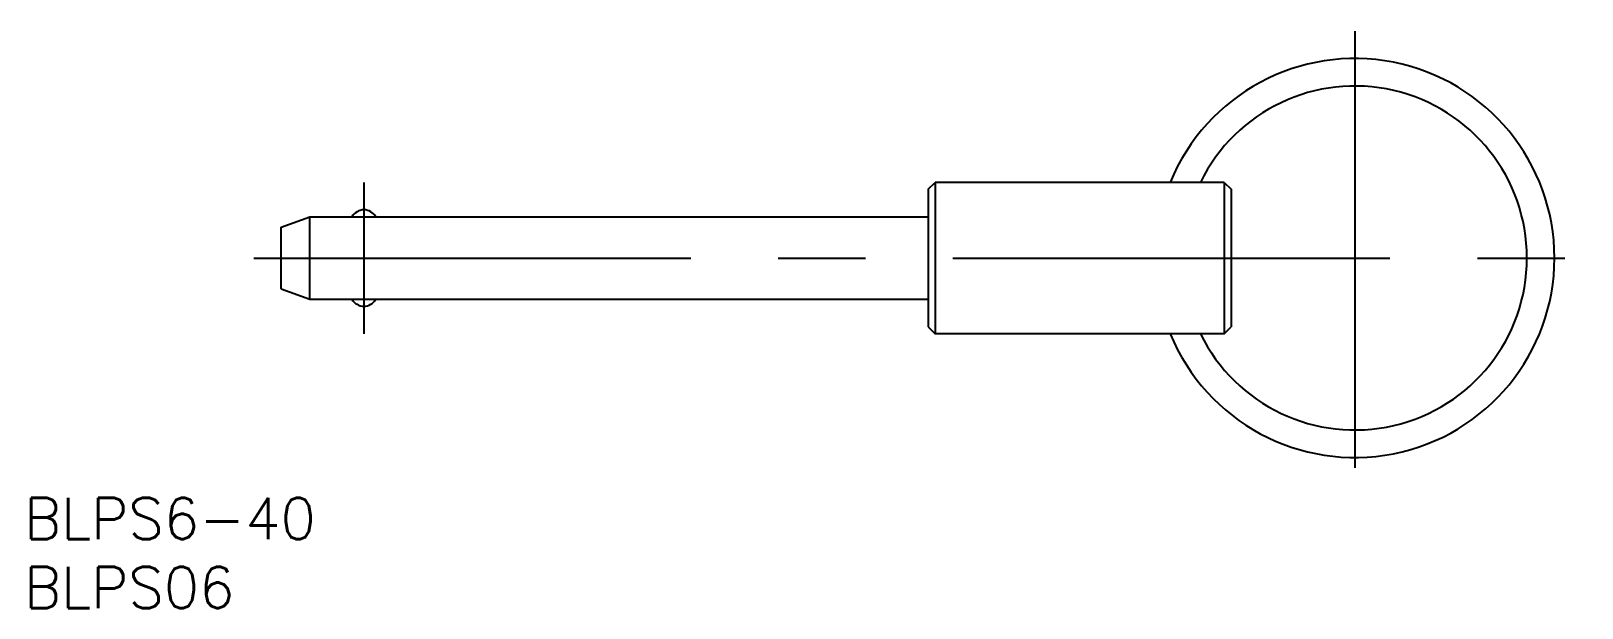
# Model space of a CAD drawing. Extents: x -18 to 95, y -25 to 16.
import ezdxf

# ---------------------------------------------------------------- set-up
doc = ezdxf.new("R2010")
doc.units = 0
doc.linetypes.add('CENTER', pattern=[50.8, 31.75, -6.35, 6.35, -6.35])
doc.layers.get('0').update_dxf_attribs({"linetype": 'CONTINUOUS'})
doc.layers.add('CENTER', color=1, linetype='CENTER')
doc.styles.get("Standard").update_dxf_attribs({"font": 'txt.shx', "height": 3, "bigfont": 'bigfont.shx'})

msp = doc.modelspace()

# ---------------------------------------------------------------- linework, layer by layer
at = {"color": 7, "linetype": 'CONTINUOUS'}
for p, q in [((47, 5), (47.5, 5.5)), ((47, 5), (47, -5)), ((68.5, 5.5), (47.5, 5.5)), ((47.5, 5.5), (47.5, -5.5)), ((68.5, 5.5), (69, 5)), ((68.5, 5.5), (68.5, -5.5)), ((69, 5), (69, -5)), ((0, 2.25), (2.06, 3)), ((2.06, 3), (47, 3)), ((2.06, -3), (2.06, 3)), ((0, -2.25), (0, 2.25)), ((0, -2.25), (2.06, -3)), ((2.06, -3), (47, -3)), ((47, -5), (47.5, -5.5)), ((68.5, -5.5), (47.5, -5.5)), ((68.5, -5.5), (69, -5))]:
    msp.add_line(p, q, dxfattribs=at)
for centre, radius, start, end in [((78, 0), 14.5, 202.291, 157.709), ((78, 0), 12.5, 206.1039, 153.8961), ((6, 2.5), 1, 30, 150), ((6, -2.5), 1, 210, 330)]:
    msp.add_arc(centre, radius, start, end, dxfattribs=at)
at = {"layer": 'CENTER', "color": 1, "linetype": 'CENTER'}
for p, q in [((78, 16.5), (78, -16.5)), ((6, 5.5), (6, -5.5)), ((-2, 0), (94.5, 0))]:
    msp.add_line(p, q, dxfattribs=at)

# ---------------------------------------------------------------- texts
at = {"color": 7, "linetype": 'CONTINUOUS'}
for s, p in [('BLPS6-40', (-18.7, -20.44)), ('BLPS06', (-18.7, -25.44))]:
    msp.add_text(s, height=3, dxfattribs=at).set_placement(p)

doc.saveas('drawing.dxf')
